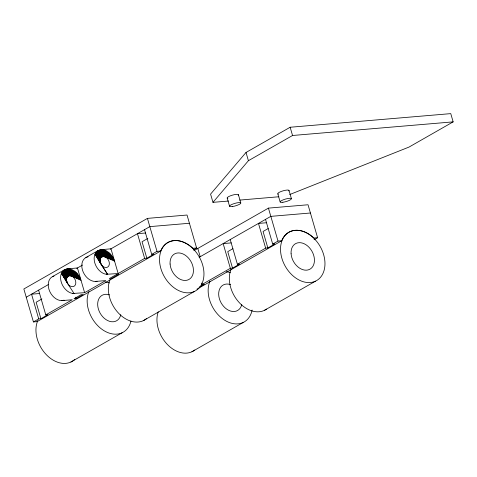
<?xml version="1.0" encoding="UTF-8"?>
<svg xmlns="http://www.w3.org/2000/svg" width="477" height="477" viewBox="0 0 477 477"><rect width="100%" height="100%" fill="white"/><g stroke="black" fill="none" stroke-linecap="round" stroke-linejoin="round"><path stroke-width="0.72" d="M72.802 293.468L74.09 293.558L67.627 283.541L66.637 281.203L66.923 268.891L77.441 267.973L84.62 292.693L72.802 293.468A13.189 9.498 60.3 0 1 62.827 285.789A13.201 9.51 60.3 0 1 60.651 278.914A13.189 9.498 60.3 0 1 61.455 273.327L63.668 270.352L66.923 268.891M106.347 274.305L107.635 274.4L101.172 264.383L100.182 262.04L100.468 249.733L110.986 248.815L118.165 273.53L106.347 274.305A13.189 9.498 60.3 0 1 96.366 266.631A13.189 9.498 60.3 0 1 95.001 254.163L97.213 251.188L100.468 249.733M66.452 279.498L67.543 268.813M99.997 260.335L101.082 249.656M66.47 279.17L68.169 268.789M100.015 260.013L101.714 249.626M66.506 278.854L68.807 268.807M100.051 259.691L102.352 249.644M66.559 278.544L69.457 268.879M100.104 259.387L103.002 249.715M66.631 278.246L70.113 268.992L66.726 277.96M100.176 259.083L103.658 249.835L100.265 258.796M193.662 249.662L196.602 247.98L187.032 215.032L147.429 218.388L23.85 288.984L33.426 321.939L37.105 321.623L37.343 321.015M37.105 321.623L160.683 251.033L160.922 250.425A28.727 20.696 60.3 0 1 192.35 247.76L192.923 248.296L196.602 247.98M196.923 289.181L281.686 240.766L281.925 240.158A28.727 20.696 60.3 0 1 313.359 237.492L313.926 238.029L317.604 237.719L308.035 204.764L268.432 208.121L197.812 248.463A54.229 11.925 -16.2 0 1 193.817 250.616M71.437 269.374L66.834 277.686L70.775 269.159L66.953 277.423L72.099 269.636M105.644 250.473L100.373 258.522L104.32 250.002L100.498 258.266L104.982 250.21L100.641 258.015L106.299 250.777L100.796 257.789M67.096 277.179L72.754 269.94M67.251 276.946L73.404 270.286M289.706 194.544L409.016 147.077L453.15 121.868L450.759 113.627L290.153 127.252L246.019 152.461L210.578 194.115L212.969 202.349L228.525 201.032M212.969 202.349L248.41 160.701L292.55 135.492L453.15 121.868M67.424 276.738L74.048 270.68M107.587 251.522L100.969 257.574L106.949 251.129L101.154 257.377L108.219 251.951M67.615 276.541L74.674 271.115L67.812 276.362M101.357 257.198L108.834 252.428L101.571 257.043M52.297 276.738L64.657 269.678L66.565 280.858M85.842 257.58L98.202 250.52L100.11 261.694M26.241 297.219L48.29 284.626M76.714 268.39L82.575 265.039M99.353 255.457L100.653 254.718M110.354 249.173L149.826 226.629L189.423 223.266M41.91 298.948L36.133 302.245L40.921 318.725L38.72 318.91L33.426 321.939M147.834 238.44L142.057 241.738L146.844 258.218L144.644 258.403L118.165 273.53M38.601 290.159L45.78 314.88L72.265 299.753L61.736 300.617A13.189 9.498 60.3 0 1 48.988 289.461A13.189 9.498 60.3 0 1 53.973 276.082M84.62 292.693L105.805 280.589L95.275 281.46A13.189 9.498 60.3 0 1 82.414 269.91A13.189 9.498 60.3 0 1 88.114 256.793M144.525 229.652L151.71 254.366L157.005 251.343L160.683 251.033M40.921 318.725L47.98 314.689L45.78 314.88M76.231 298.554L83.29 294.524L81.09 294.708L74.03 298.739L76.231 298.554L75.831 297.183M146.844 258.218L153.91 254.181L151.71 254.366M199.404 257.163L270.823 216.361L310.426 213.004M232.889 248.708L227.75 251.641L232.537 268.122L230.337 268.307L202.093 284.441L201.682 283.028M268.199 228.543L263.06 231.476L267.847 247.951L265.647 248.135L237.403 264.276L230.218 239.555M265.528 219.39L272.707 244.105L278.008 241.076L281.686 240.766M199.159 287.19L204.293 284.256L202.093 284.441M232.537 268.122L239.603 264.085L237.403 264.276M267.847 247.951L274.907 243.914L272.707 244.105M70.9 362.025L122.1 332.779M143.285 320.675L194.479 291.429A27.851 20.064 60.3 0 0 191.17 246.991A27.851 20.064 60.3 0 0 159.598 261.652A27.851 20.064 60.3 0 0 194.479 291.429M314.075 239.734L317.604 237.719M191.903 351.758L243.103 322.512M264.288 310.414L315.482 281.168A27.851 20.064 60.3 0 0 312.173 236.723A27.851 20.064 60.3 0 0 280.601 251.385A27.851 20.064 60.3 0 0 315.482 281.168M75.891 272.099L68.026 276.201L75.288 271.592L68.253 276.064L76.469 272.647L68.491 275.945M62.976 300.51L64.156 300.212L61.736 300.617M97.117 281.227L95.275 281.46M111.618 255.32L101.798 256.906L109.436 252.941L102.036 256.787L110.014 253.49L102.281 256.686L110.575 254.068L102.537 256.608L111.111 254.682L102.805 256.554L112.101 255.988M78.079 274.484L68.742 275.849L77.03 273.232L68.998 275.772L77.566 273.84L69.26 275.712L78.562 275.151L69.535 275.682M239.639 200.09L278.902 196.757M145.533 233.003L137.465 233.688L144.644 258.403M266.536 222.735L258.468 223.421L265.647 248.135M231.226 242.906L223.158 243.592L230.337 268.307M39.609 293.51L31.542 294.196L38.72 318.91M103.08 256.519L112.56 256.68L103.36 256.507M79.438 276.553L69.815 275.67L79.015 275.843L70.101 275.676L79.826 277.286L70.387 275.706M113.729 258.868L103.64 256.513L112.977 257.395L103.932 256.548L113.371 258.123L104.224 256.596L114.045 259.631L104.517 256.674M80.184 278.031L70.679 275.76L80.506 278.789L70.972 275.831M114.331 260.4L104.809 256.769L114.575 261.169M81.03 280.333L71.27 275.927L80.786 279.558L71.562 276.046L71.854 276.177A5.867 4.227 60.3 0 1 73.995 277.912A5.861 4.221 60.3 0 1 74.823 279.123A5.867 4.227 60.3 0 1 75.294 280.112L75.694 281.49A5.867 4.227 60.3 0 1 73.649 286.45A5.867 4.227 60.3 0 1 68.271 284.429L61.455 273.327L67.442 283.225L61.736 272.737M105.101 256.882L105.393 257.02A5.867 4.227 60.3 0 1 108.839 260.949L109.239 262.332A5.867 4.227 60.3 0 1 107.194 267.293A5.867 4.227 60.3 0 1 101.816 265.272L95.001 254.163L100.981 264.061L95.281 253.579M101.374 264.687L107.635 274.4M95.597 253.025L100.808 263.739M62.052 272.188L67.263 282.903M95.949 252.506L100.653 263.405M62.409 271.669L67.108 282.569M100.51 263.071L96.336 252.029L100.385 262.732L96.759 251.588M62.797 271.186L66.965 282.229M63.214 270.751L66.84 281.889M290.153 127.252L292.55 135.492M289.002 190.395L291.399 198.635M280.184 202.015L277.787 193.775A5.861 1.288 -16.2 0 1 283.887 190.615A5.861 1.288 -16.2 0 1 288.812 190.967M268.432 208.121L278.008 241.076M246.019 152.461L248.41 160.701M238.405 194.688L240.796 202.928M227.189 198.068L229.58 206.302M197.812 248.463L200.209 256.704A54.229 11.925 -16.2 0 1 199.118 257.312M147.429 218.388L157.005 251.343M97.213 251.188L100.271 262.386M63.668 270.352L66.732 281.543M97.69 250.83L100.182 262.04M64.151 269.994L66.637 281.203M98.733 250.252L100.051 261.348M65.194 269.41L66.512 280.512M99.294 250.031L100.015 261.008M65.748 269.189L66.47 280.166M99.872 249.859L99.997 260.669M66.327 269.016L66.452 279.832M227.851 198.384A5.861 1.288 -16.2 0 1 232.18 195.212A5.861 1.288 -16.2 0 1 238.214 195.26M278.449 194.091A5.861 1.288 -16.2 0 1 277.918 193.912M266.554 309.096A27.851 20.064 60.3 0 1 238.679 301.971A27.851 20.064 60.3 0 1 231.124 269.123M252.124 310.038A27.851 20.064 60.3 0 1 223.659 319.548A27.851 20.064 60.3 0 1 209.934 281.227M226.301 271.747A27.851 20.064 60.3 0 1 230.391 272.647M241.767 304.463A14.656 10.56 60.3 0 1 228.531 310.235A14.656 10.56 60.3 0 1 218.716 292.818A14.656 10.56 60.3 0 1 230.588 284.62M194.705 350.046A27.851 20.064 60.3 0 1 167.206 344.305A27.851 20.064 60.3 0 1 158.209 311.833M74.71 359.455A27.851 20.064 60.3 0 1 46.203 354.572A27.851 20.064 60.3 0 1 37.737 320.741M120.764 314.731A14.656 10.56 60.3 0 1 107.528 320.502A14.656 10.56 60.3 0 1 97.713 303.08A14.656 10.56 60.3 0 1 109.585 294.881M130.96 321.051A27.851 20.064 60.3 0 1 102.311 329.577A27.851 20.064 60.3 0 1 88.937 291.495M105.298 282.008A27.851 20.064 60.3 0 1 109.388 282.915M146.6 318.547A27.851 20.064 60.3 0 1 118.284 312.9A27.851 20.064 60.3 0 1 110.121 279.391M116.4 274.537L109.334 278.574L111.535 278.383L118.6 274.353L116.4 274.537M232.263 206.565A5.861 1.288 -16.2 0 0 240.831 203.089A5.861 1.288 -16.2 0 0 232.478 204.186A5.861 1.288 -16.2 0 0 232.263 206.565M282.861 202.272A5.861 1.288 -16.2 0 0 291.429 198.796A5.861 1.288 -16.2 0 0 283.076 199.893A5.861 1.288 -16.2 0 0 282.861 202.272M291.095 253.77A14.656 10.56 60.3 0 0 309.454 269.445A14.656 10.56 60.3 0 0 307.713 246.054A14.656 10.56 60.3 0 0 291.095 253.77M170.092 264.037A14.656 10.56 60.3 0 0 188.451 279.713A14.656 10.56 60.3 0 0 186.71 256.322A14.656 10.56 60.3 0 0 170.092 264.037"/></g></svg>
